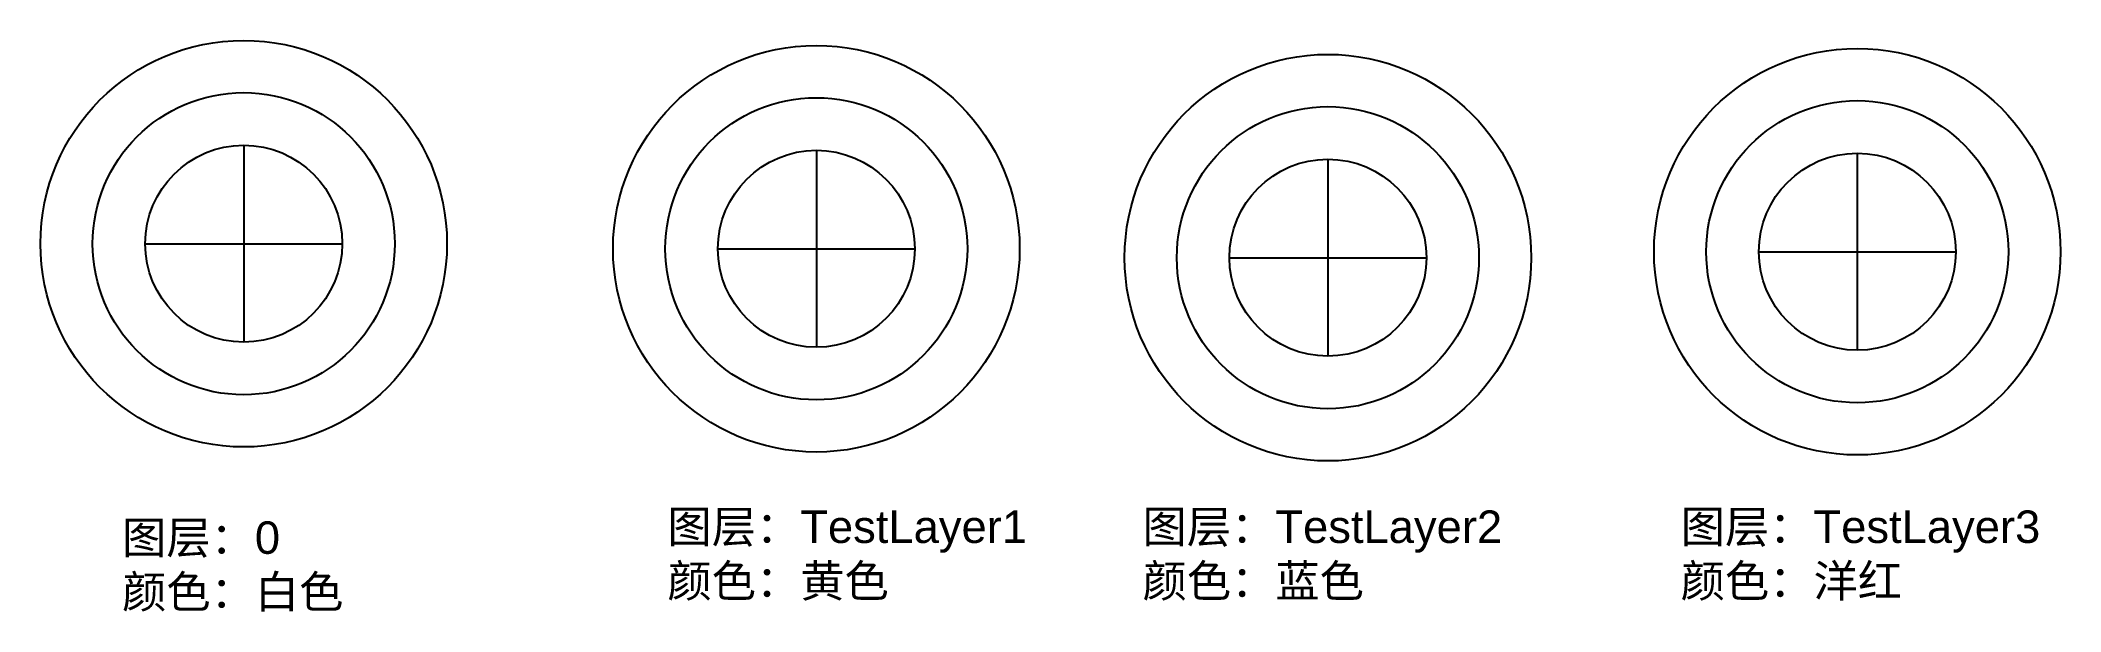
# Model space of a CAD drawing. Header units: millimetres. Extents: x -144 to 478, y 28 to 204.
import ezdxf

# ---------------------------------------------------------------- set-up
doc = ezdxf.new("R2010")
doc.units = ezdxf.units.MM
doc.header["$MEASUREMENT"] = 0
for name, color, linetype in [('A', 10, 'Continuous'), ('B', 3, 'Continuous'), ('TestLayer1', 50, 'Continuous'), ('TestLayer2', 150, 'Continuous'), ('TestLayer3', 210, 'Continuous')]:
    doc.layers.add(name, color=color, linetype=linetype)
doc.styles.get("Standard").update_dxf_attribs({"font": ''})
doc.styles.get('Standard').set_extended_font_data('Arial')

# ---------------------------------------------------------------- blocks, each defined once
blk = doc.blocks.new('circle-logo')
for p, q in [((0, 30.34), (0, -30.34)), ((-30.34, 0), (30.34, 0))]:
    blk.add_line(p, q)
blk.add_circle((0, 0), 30.34)
at = {"layer": 'A'}
blk.add_circle((0, 0), 46.54, dxfattribs=at)
at = {"layer": 'B'}
blk.add_circle((0, 0), 62.63, dxfattribs=at)

msp = doc.modelspace()

# ---------------------------------------------------------------- block references
msp.add_blockref('circle-logo', (-81.82, 141.37))
at = {"layer": 'TestLayer1'}
msp.add_blockref('circle-logo', (94.61, 139.81), dxfattribs=at)
at = {"layer": 'TestLayer2'}
msp.add_blockref('circle-logo', (252.22, 137.06), dxfattribs=at)
at = {"layer": 'TestLayer3'}
msp.add_blockref('circle-logo', (415.33, 138.9), dxfattribs=at)

# ---------------------------------------------------------------- texts
at = {"char_height": 10, "attachment_point": 1}
for s, insert, width in [('{图层：0\\P颜色：白色}', (-119.3, 55.81), 85.0117), ('{图层：TestLayer1\\P颜色：黄色}', (48.73, 59.17), 111.5732), ('{图层：TestLayer2\\P颜色：蓝色}', (195.11, 59.17), 111.5732), ('{图层：TestLayer3\\P颜色：洋红}', (360.9, 59.17), 111.5732)]:
    msp.add_mtext(s, dxfattribs=dict(at, insert=insert, width=width))

doc.saveas('drawing.dxf')
